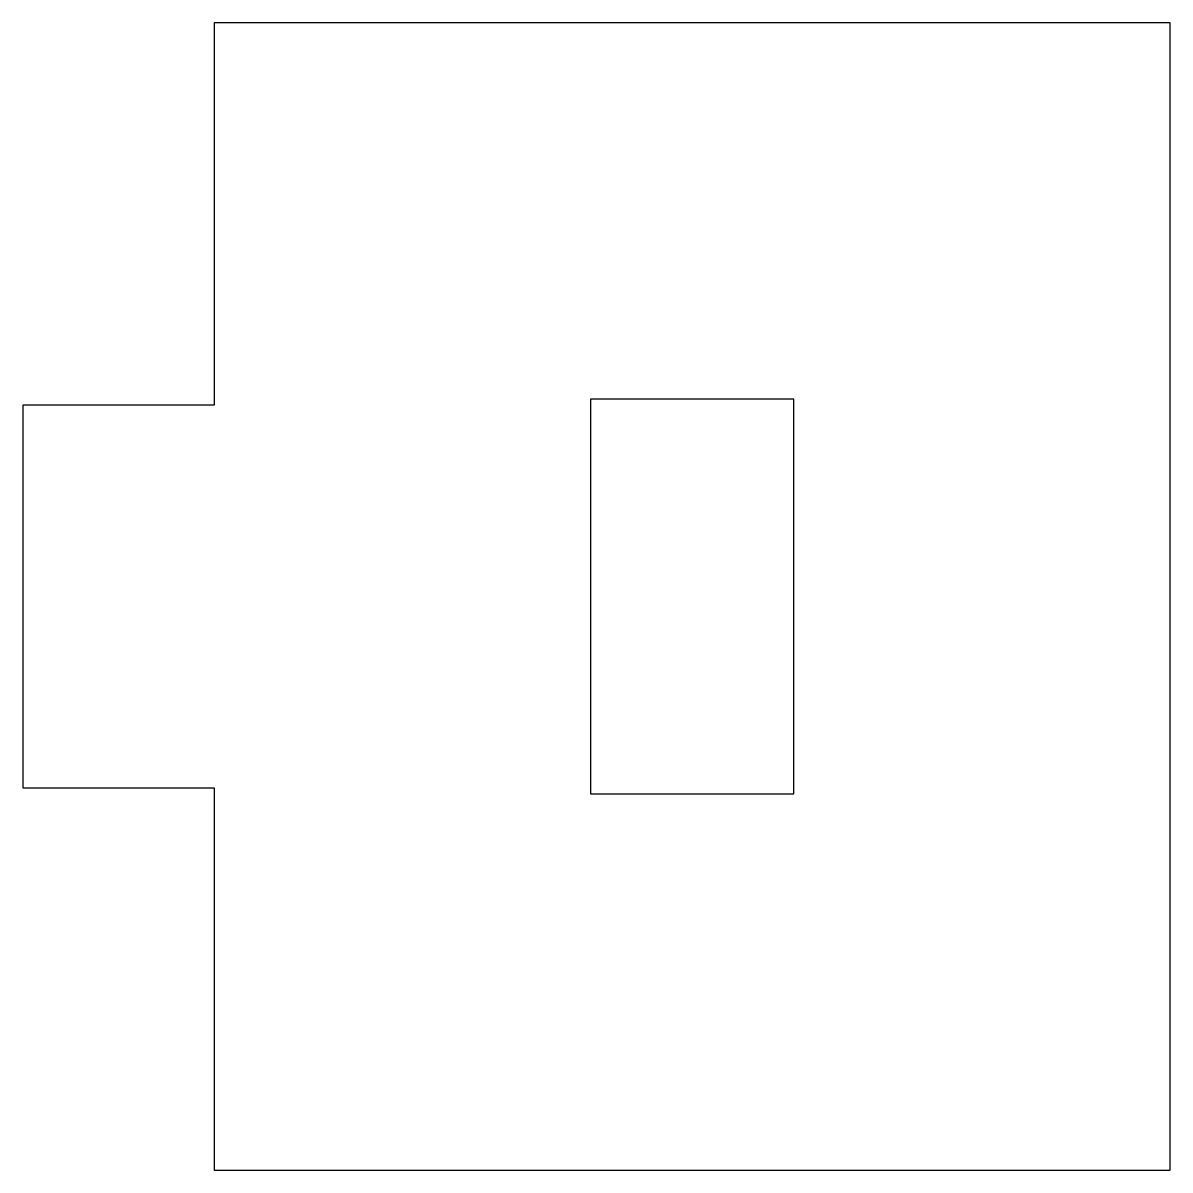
# Model space of a CAD drawing. Header units: millimetres. Extents: x -22.2 to 15.9, y -19.1 to 19.1.
import ezdxf

# ---------------------------------------------------------------- set-up
doc = ezdxf.new("R2010")
doc.units = ezdxf.units.MM
doc.layers.add('Sketch058', color=7, linetype='CONTINUOUS')

msp = doc.modelspace()

# ---------------------------------------------------------------- linework, layer by layer
at = {"layer": 'Sketch058'}
for p, q in [((15.875, 19.05), (-15.875, 19.05)), ((-15.875, 19.05), (-15.875, 6.35)), ((15.875, -19.05), (15.875, 19.05)), ((3.375, 6.55), (-3.375, 6.55)), ((-3.375, 6.55), (-3.375, -6.55)), ((3.375, -6.55), (3.375, 6.55)), ((-15.875, 6.35), (-22.225, 6.35)), ((-22.225, 6.35), (-22.225, -6.35)), ((-22.225, -6.35), (-15.875, -6.35)), ((-15.875, -6.35), (-15.875, -19.05)), ((-3.375, -6.55), (3.375, -6.55)), ((-15.875, -19.05), (15.875, -19.05))]:
    msp.add_line(p, q, dxfattribs=at)

doc.saveas('drawing.dxf')
